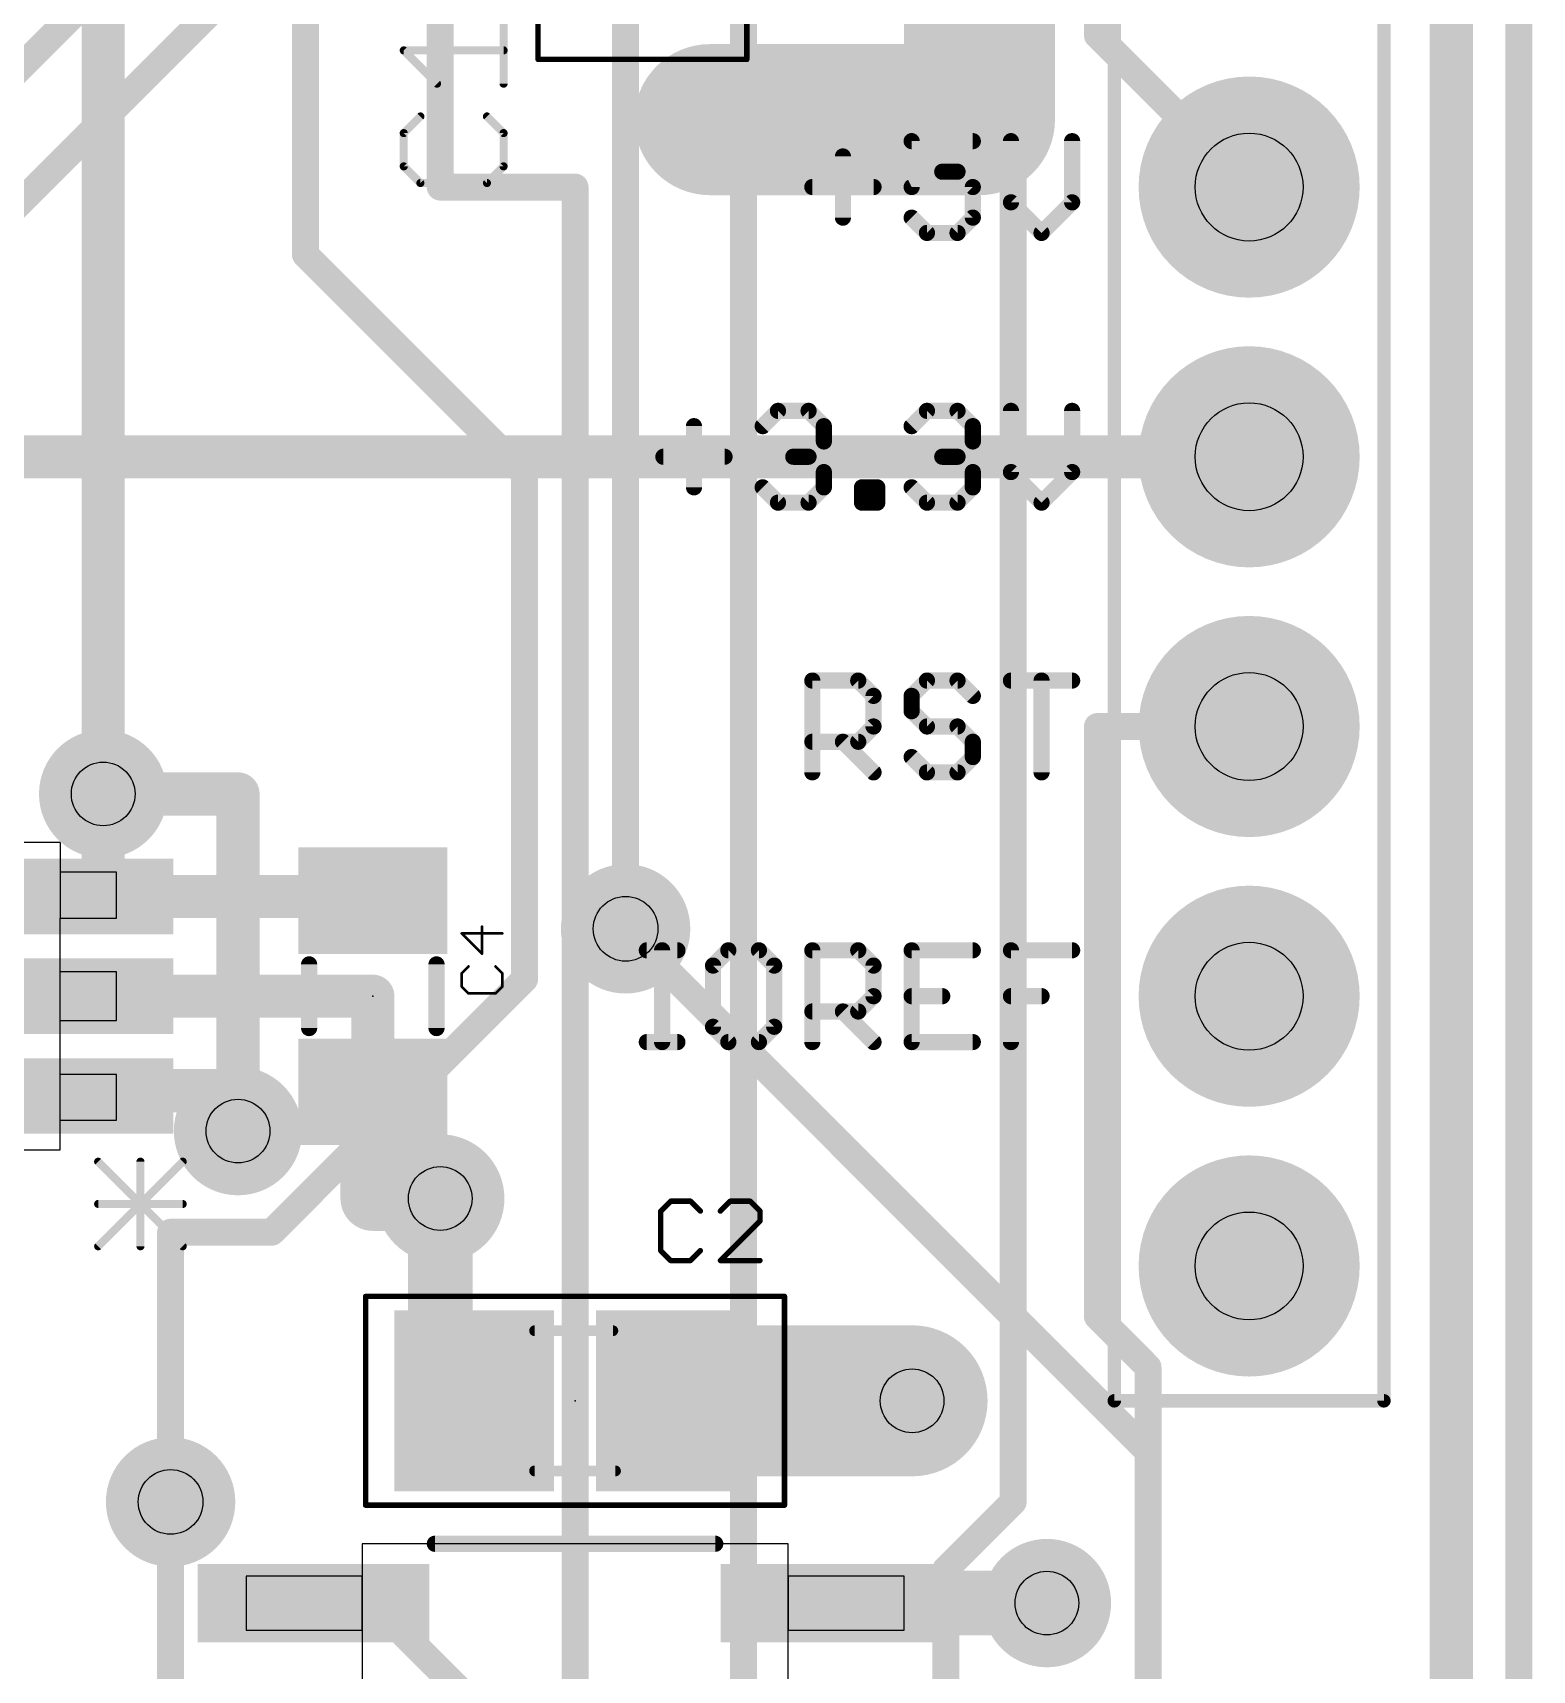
# Model space of a CAD drawing. Extents: x 2.04 to 4.26, y 0.99 to 3.41.
# Drawn here: x 3.649 to 4.205, y 1.6 to 2.207 of the extents above; entities that cross this region are included whole.
import ezdxf

# ---------------------------------------------------------------- set-up
doc = ezdxf.new("R2010")
doc.units = 0
for name, color, linetype in [('1', 14, 'CONTINUOUS'), ('15', 14, 'CONTINUOUS'), ('16', 174, 'CONTINUOUS'), ('17', 94, 'CONTINUOUS'), ('18', 94, 'CONTINUOUS'), ('2', 174, 'CONTINUOUS'), ('20', 178, 'CONTINUOUS'), ('21', 251, 'CONTINUOUS'), ('23', 178, 'CONTINUOUS'), ('25', 251, 'CONTINUOUS'), ('29', 251, 'CONTINUOUS'), ('30', 251, 'CONTINUOUS'), ('39', 14, 'CONTINUOUS'), ('44', 251, 'CONTINUOUS'), ('51', 251, 'CONTINUOUS')]:
    doc.layers.add(name, color=color, linetype=linetype)

# ---------------------------------------------------------------- blocks, each defined once
blk = doc.blocks.new('RECT')
blk.add_solid([(-0.5, -0.5), (0.5, -0.5), (-0.5, 0.5), (0.5, 0.5)])
blk = doc.blocks.new('ROUNDP')
at = {"const_width": 0.5}
blk.add_lwpolyline([(0, -0.25, 1), (0, 0.25, 1), (0, -0.25)], format="xyb", dxfattribs=at)
blk = doc.blocks.new('ROUNDV')
at = {"const_width": 0.5}
blk.add_lwpolyline([(0, -0.25, 1), (0, 0.25, 1), (0, -0.25)], format="xyb", dxfattribs=at)

msp = doc.modelspace()

# ---------------------------------------------------------------- linework, layer by layer
at = {"layer": '1'}
for points, const_width in [([(3.73125, 2.28125), (3.5375, 2.0875)], 0.01), ([(3.75, 2.25), (3.5875, 2.0875)], 0.01), ([(4.04375, 2.20625), (4.04375, 2.2375)], 0.01), ([(4.1, 2.15), (4.04375, 2.20625)], 0.01), ([(4.1, 2.05), (3.45, 2.05)], 0.016), ([(3.675, 1.9), (3.675, 1.925)], 0.016), ([(3.675, 1.89375), (3.675, 1.9)], 0.01), ([(3.673, 1.887), (3.775, 1.887)], 0.016), ([(3.675, 1.89375), (3.673, 1.887)], 0.01), ([(3.775, 1.887), (3.775, 1.885433)], 0.016), ([(3.86875, 1.875), (4.0625, 1.68125)], 0.01), ([(3.775, 1.85), (3.673, 1.85)], 0.016), ([(3.775, 1.814567), (3.775, 1.85)], 0.016), ([(3.675, 1.815), (3.725, 1.815)], 0.016), ([(3.725, 1.815), (3.725, 1.8)], 0.016), ([(3.775, 1.814567), (3.775, 1.775)], 0.024), ([(3.675, 1.8125), (3.673, 1.813)], 0.01), ([(3.675, 1.8125), (3.675, 1.815)], 0.01), ([(3.775, 1.775), (3.8, 1.775)], 0.024), ([(3.8, 1.775), (3.8, 1.7)], 0.024), ([(3.9, 1.7), (3.975, 1.7)], 0.056), ([(3.812598, 1.7), (3.8, 1.7)], 0.024), ([(3.887402, 1.7), (3.9, 1.7)], 0.01), ([(4.0625, 1.68125), (4.0625, 1.5125)], 0.01), ([(3.7, 1.6625), (3.7, 1.575)], 0.01), ([(3.947, 1.625), (4.025, 1.625)], 0.024), ([(3.753, 1.625), (3.775, 1.625)], 0.01), ([(3.775, 1.625), (3.8625, 1.5375)], 0.01)]:
    msp.add_lwpolyline(points, dxfattribs=dict(at, const_width=const_width))
for points, const_width in [([(4.045518, 2.208018, 1), (4.041982, 2.204482)], 0.005), ([(4.04125, 2.20625, 1), (4.04625, 2.20625)], 0.005), ([(4.098232, 2.148232, 1), (4.101768, 2.151768)], 0.005), ([(4.1, 2.046, 1), (4.1, 2.054)], 0.008), ([(3.679, 1.925, 1), (3.671, 1.925)], 0.008), ([(3.671, 1.9, 1), (3.679, 1.9)], 0.008), ([(3.6775, 1.9, 1), (3.6725, 1.9)], 0.005), ([(3.673, 1.891, 1), (3.673, 1.883)], 0.008), ([(3.6725, 1.89375, 1), (3.6775, 1.89375)], 0.005), ([(3.677397, 1.89304, 1), (3.672603, 1.89446)], 0.005), ([(3.779, 1.887, 1), (3.771, 1.887)], 0.008), ([(3.775, 1.883, 1), (3.775, 1.891)], 0.008), ([(3.670603, 1.88771, 1), (3.675397, 1.88629)], 0.005), ([(3.771, 1.885433, 1), (3.779, 1.885433)], 0.008), ([(3.870518, 1.876768, 1), (3.866982, 1.873232)], 0.005), ([(3.673, 1.854, 1), (3.673, 1.846)], 0.008), ([(3.779, 1.85, 1), (3.771, 1.85)], 0.008), ([(3.775, 1.846, 1), (3.775, 1.854)], 0.008), ([(3.675, 1.819, 1), (3.675, 1.811)], 0.008), ([(3.729, 1.815, 1), (3.721, 1.815)], 0.008), ([(3.725, 1.811, 1), (3.725, 1.819)], 0.008), ([(3.781, 1.814567, 1), (3.769, 1.814567)], 0.012), ([(3.673606, 1.815425, 1), (3.672394, 1.810575)], 0.005), ([(3.6775, 1.815, 1), (3.6725, 1.815)], 0.005), ([(3.674394, 1.810075, 1), (3.675606, 1.814925)], 0.005), ([(3.771, 1.814567, 1), (3.779, 1.814567)], 0.008), ([(3.6725, 1.8125, 1), (3.6775, 1.8125)], 0.005), ([(3.721, 1.8, 1), (3.729, 1.8)], 0.008), ([(3.775, 1.781, 1), (3.775, 1.769)], 0.012), ([(3.806, 1.775, 1), (3.794, 1.775)], 0.012), ([(3.8, 1.769, 1), (3.8, 1.781)], 0.012), ([(3.769, 1.775, 1), (3.781, 1.775)], 0.012), ([(3.9, 1.714, 1), (3.9, 1.686)], 0.028), ([(3.975, 1.686, 1), (3.975, 1.714)], 0.028), ([(3.8, 1.706, 1), (3.8, 1.694)], 0.012), ([(3.794, 1.7, 1), (3.806, 1.7)], 0.012), ([(3.812598, 1.694, 1), (3.812598, 1.706)], 0.012), ([(3.887402, 1.7025, 1), (3.887402, 1.6975)], 0.005), ([(3.9, 1.6975, 1), (3.9, 1.7025)], 0.005), ([(4.065, 1.68125, 1), (4.06, 1.68125)], 0.005), ([(4.060732, 1.679482, 1), (4.064268, 1.683018)], 0.005), ([(3.7025, 1.6625, 1), (3.6975, 1.6625)], 0.005), ([(3.947, 1.631, 1), (3.947, 1.619)], 0.012), ([(4.025, 1.619, 1), (4.025, 1.631)], 0.012), ([(3.753, 1.6275, 1), (3.753, 1.6225)], 0.005), ([(3.776768, 1.626768, 1), (3.773232, 1.623232)], 0.005), ([(3.775, 1.6225, 1), (3.775, 1.6275)], 0.005)]:
    msp.add_lwpolyline(points, format="xyb", dxfattribs=dict(at, const_width=const_width))
at = {"layer": '15'}
for points, const_width in [([(4, 2.175), (4, 2.675)], 0.056), ([(3.8, 2.15), (3.8, 2.3)], 0.01), ([(4.175, 2.3), (4.175, 1.325)], 0.01), ([(3.675, 2.225), (3.675, 1.925)], 0.016), ([(3.9, 2.175), (4, 2.175)], 0.056), ([(3.85, 2.15), (3.8, 2.15)], 0.01), ([(3.85, 1.35), (3.85, 2.15)], 0.01), ([(3.675, 1.925), (3.725, 1.925)], 0.016), ([(3.725, 1.925), (3.725, 1.8)], 0.016)]:
    msp.add_lwpolyline(points, dxfattribs=dict(at, const_width=const_width))
for points, const_width in [([(3.9, 2.189, 1), (3.9, 2.161)], 0.028), ([(4, 2.161, 1), (4, 2.189)], 0.028), ([(3.986, 2.175, 1), (4.014, 2.175)], 0.028), ([(3.8, 2.1525, 1), (3.8, 2.1475)], 0.005), ([(3.7975, 2.15, 1), (3.8025, 2.15)], 0.005), ([(3.8525, 2.15, 1), (3.8475, 2.15)], 0.005), ([(3.85, 2.1475, 1), (3.85, 2.1525)], 0.005), ([(3.675, 1.929, 1), (3.675, 1.921)], 0.008), ([(3.729, 1.925, 1), (3.721, 1.925)], 0.008), ([(3.725, 1.921, 1), (3.725, 1.929)], 0.008), ([(3.671, 1.925, 1), (3.679, 1.925)], 0.008), ([(3.721, 1.8, 1), (3.729, 1.8)], 0.008)]:
    msp.add_lwpolyline(points, format="xyb", dxfattribs=dict(at, const_width=const_width))
at = {"layer": '16', "const_width": 0.01}
for points in [[(3.86875, 2.54375), (3.86875, 1.875)], [(3.9125, 2.53125), (3.9125, 1.58125)], [(3.75, 2.125), (3.75, 2.49375)], [(4.0125, 1.6625), (4.0125, 2.34375)], [(3.83125, 2.04375), (3.75, 2.125)], [(3.83125, 1.85625), (3.83125, 2.04375)], [(4.04375, 1.95), (4.04375, 1.73125)], [(4.1, 1.95), (4.04375, 1.95)], [(3.83125, 1.85625), (3.7375, 1.7625)], [(3.7, 1.7625), (3.7, 1.6625)], [(3.7375, 1.7625), (3.7, 1.7625)], [(4.04375, 1.73125), (4.0625, 1.7125)], [(4.0625, 1.7125), (4.0625, 1.46875)], [(3.9875, 1.6375), (4.0125, 1.6625)], [(3.9875, 1.575), (3.9875, 1.6375)]]:
    msp.add_lwpolyline(points, dxfattribs=at)
at = {"layer": '16', "const_width": 0.005}
for points in [[(3.751768, 2.126768, 1), (3.748232, 2.123232)], [(3.7475, 2.125, 1), (3.7525, 2.125)], [(3.83375, 2.04375, 1), (3.82875, 2.04375)], [(3.829482, 2.041982, 1), (3.833018, 2.045518)], [(4.04625, 1.95, 1), (4.04125, 1.95)], [(4.04375, 1.9525, 1), (4.04375, 1.9475)], [(4.1, 1.9475, 1), (4.1, 1.9525)], [(3.86625, 1.875, 1), (3.87125, 1.875)], [(3.82875, 1.85625, 1), (3.83375, 1.85625)], [(3.833018, 1.854482, 1), (3.829482, 1.858018)], [(3.7025, 1.7625, 1), (3.6975, 1.7625)], [(3.7, 1.765, 1), (3.7, 1.76)], [(3.735732, 1.764268, 1), (3.739268, 1.760732)], [(3.7375, 1.76, 1), (3.7375, 1.765)], [(4.045518, 1.733018, 1), (4.041982, 1.729482)], [(4.04125, 1.73125, 1), (4.04625, 1.73125)], [(4.065, 1.7125, 1), (4.06, 1.7125)], [(4.060732, 1.710732, 1), (4.064268, 1.714268)], [(3.6975, 1.6625, 1), (3.7025, 1.6625)], [(4.01, 1.6625, 1), (4.015, 1.6625)], [(4.014268, 1.660732, 1), (4.010732, 1.664268)], [(3.99, 1.6375, 1), (3.985, 1.6375)], [(3.985732, 1.639268, 1), (3.989268, 1.635732)]]:
    msp.add_lwpolyline(points, format="xyb", dxfattribs=at)
at = {"layer": '2', "const_width": 0.016}
msp.add_lwpolyline([(4.175, 3.2), (4.175, 1.125)], dxfattribs=at)
at = {"layer": '20', "const_width": 0.005}
msp.add_lwpolyline([(4.2, 3.25), (4.2, 1.1)], dxfattribs=at)
at = {"layer": '21'}
for points, const_width in [([(3.997523, 2.167029), (3.974837, 2.167029)], 0.006), ([(3.974837, 2.167029), (3.974837, 2.150015)], 0.006), ([(4.011669, 2.167029), (4.011669, 2.144343)], 0.006), ([(4.034355, 2.144343), (4.034355, 2.167029)], 0.006), ([(3.949349, 2.161358), (3.949349, 2.138672)], 0.006), ([(3.974837, 2.150015), (3.98618, 2.155686)], 0.006), ([(3.98618, 2.155686), (3.991852, 2.155686)], 0.006), ([(3.991852, 2.155686), (3.997523, 2.150015)], 0.006), ([(3.938006, 2.150015), (3.960692, 2.150015)], 0.006), ([(3.997523, 2.150015), (3.997523, 2.138672)], 0.006), ([(4.011669, 2.144343), (4.023012, 2.133)], 0.006), ([(4.023012, 2.133), (4.034355, 2.144343)], 0.006), ([(3.980509, 2.133), (3.974837, 2.138672)], 0.006), ([(3.997523, 2.138672), (3.991852, 2.133)], 0.006), ([(3.991852, 2.133), (3.980509, 2.133)], 0.006), ([(3.894101, 2.061358), (3.894101, 2.038672)], 0.006), ([(3.91959, 2.061358), (3.925261, 2.067029)], 0.006), ([(3.925261, 2.067029), (3.936604, 2.067029)], 0.006), ([(3.936604, 2.067029), (3.942276, 2.061358)], 0.006), ([(3.942276, 2.061358), (3.942276, 2.055686)], 0.006), ([(3.974837, 2.061358), (3.980508, 2.067029)], 0.006), ([(3.980508, 2.067029), (3.991852, 2.067029)], 0.006), ([(3.991852, 2.067029), (3.997523, 2.061358)], 0.006), ([(3.997523, 2.061358), (3.997523, 2.055686)], 0.006), ([(4.011668, 2.067029), (4.011668, 2.044343)], 0.006), ([(4.034354, 2.044343), (4.034354, 2.067029)], 0.006), ([(3.942276, 2.055686), (3.936604, 2.050015)], 0.006), ([(3.997523, 2.055686), (3.991852, 2.050015)], 0.006), ([(3.882758, 2.050015), (3.905444, 2.050015)], 0.006), ([(3.936604, 2.050015), (3.930933, 2.050015)], 0.006), ([(3.936604, 2.050015), (3.942276, 2.044343)], 0.006), ([(3.991852, 2.050015), (3.98618, 2.050015)], 0.006), ([(3.991852, 2.050015), (3.997523, 2.044343)], 0.006), ([(3.942276, 2.044343), (3.942276, 2.038672)], 0.006), ([(3.997523, 2.044343), (3.997523, 2.038672)], 0.006), ([(4.011668, 2.044343), (4.023011, 2.033)], 0.006), ([(4.023011, 2.033), (4.034354, 2.044343)], 0.006), ([(3.925261, 2.033), (3.91959, 2.038672)], 0.006), ([(3.942276, 2.038672), (3.936604, 2.033)], 0.006), ([(3.956421, 2.033), (3.956421, 2.038672)], 0.006), ([(3.956421, 2.038672), (3.962093, 2.038672)], 0.006), ([(3.962093, 2.038672), (3.962093, 2.033)], 0.006), ([(3.980508, 2.033), (3.974837, 2.038672)], 0.006), ([(3.997523, 2.038672), (3.991852, 2.033)], 0.006), ([(3.936604, 2.033), (3.925261, 2.033)], 0.006), ([(3.962093, 2.033), (3.956421, 2.033)], 0.006), ([(3.991852, 2.033), (3.980508, 2.033)], 0.006), ([(3.938006, 1.933), (3.938006, 1.967029)], 0.006), ([(3.938006, 1.967029), (3.95502, 1.967029)], 0.006), ([(3.95502, 1.967029), (3.960692, 1.961358)], 0.006), ([(3.980509, 1.967029), (3.974837, 1.961358)], 0.006), ([(3.991852, 1.967029), (3.980509, 1.967029)], 0.006), ([(3.997523, 1.961358), (3.991852, 1.967029)], 0.006), ([(4.011669, 1.967029), (4.034355, 1.967029)], 0.006), ([(4.023012, 1.933), (4.023012, 1.967029)], 0.006), ([(3.960692, 1.961358), (3.960692, 1.950015)], 0.006), ([(3.974837, 1.961358), (3.974837, 1.955686)], 0.006), ([(3.974837, 1.955686), (3.980509, 1.950015)], 0.006), ([(3.960692, 1.950015), (3.95502, 1.944343)], 0.006), ([(3.980509, 1.950015), (3.991852, 1.950015)], 0.006), ([(3.991852, 1.950015), (3.997523, 1.944343)], 0.006), ([(3.95502, 1.944343), (3.938006, 1.944343)], 0.006), ([(3.949349, 1.944343), (3.960692, 1.933)], 0.006), ([(3.997523, 1.944343), (3.997523, 1.938672)], 0.006), ([(3.980509, 1.933), (3.974837, 1.938672)], 0.006), ([(3.997523, 1.938672), (3.991852, 1.933)], 0.006), ([(3.991852, 1.933), (3.980509, 1.933)], 0.006), ([(3.87662, 1.867029), (3.887963, 1.867029)], 0.006), ([(3.882291, 1.833), (3.882291, 1.867029)], 0.006), ([(3.906846, 1.867029), (3.901174, 1.861358)], 0.006), ([(3.918189, 1.867029), (3.906846, 1.867029)], 0.006), ([(3.92386, 1.861358), (3.918189, 1.867029)], 0.006), ([(3.938006, 1.833), (3.938006, 1.867029)], 0.006), ([(3.938006, 1.867029), (3.95502, 1.867029)], 0.006), ([(3.95502, 1.867029), (3.960692, 1.861358)], 0.006), ([(3.997523, 1.867029), (3.974837, 1.867029)], 0.006), ([(3.974837, 1.867029), (3.974837, 1.833)], 0.006), ([(4.011668, 1.833), (4.011668, 1.867029)], 0.006), ([(4.011668, 1.867029), (4.034354, 1.867029)], 0.006), ([(3.751378, 1.861811), (3.751378, 1.838189)], 0.006), ([(3.798622, 1.861811), (3.798622, 1.838189)], 0.006), ([(3.901174, 1.861358), (3.901174, 1.838672)], 0.006), ([(3.92386, 1.838672), (3.92386, 1.861358)], 0.006), ([(3.960692, 1.861358), (3.960692, 1.850015)], 0.006), ([(3.960692, 1.850015), (3.95502, 1.844343)], 0.006), ([(3.974837, 1.850015), (3.98618, 1.850015)], 0.006), ([(4.011668, 1.850015), (4.023011, 1.850015)], 0.006), ([(3.95502, 1.844343), (3.938006, 1.844343)], 0.006), ([(3.949349, 1.844343), (3.960692, 1.833)], 0.006), ([(3.901174, 1.838672), (3.906846, 1.833)], 0.006), ([(3.918189, 1.833), (3.92386, 1.838672)], 0.006), ([(3.87662, 1.833), (3.887963, 1.833)], 0.006), ([(3.906846, 1.833), (3.918189, 1.833)], 0.006), ([(3.974837, 1.833), (3.997523, 1.833)], 0.006), ([(3.7045, 1.7573), (3.67314, 1.78866)], 0.003), ([(3.7045, 1.78866), (3.67314, 1.7573)], 0.003), ([(3.68882, 1.78866), (3.68882, 1.7573)], 0.003), ([(3.7045, 1.77298), (3.67314, 1.77298)], 0.003), ([(3.902, 1.647), (3.798, 1.647)], 0.006)]:
    msp.add_lwpolyline(points, dxfattribs=dict(at, const_width=const_width))
for points, const_width in [([(3.974837, 2.168529, 1), (3.974837, 2.165529)], 0.003), ([(3.976337, 2.167029, 1), (3.973337, 2.167029)], 0.003), ([(3.997523, 2.165529, 1), (3.997523, 2.168529)], 0.003), ([(4.013169, 2.167029, 1), (4.010169, 2.167029)], 0.003), ([(4.035855, 2.167029, 1), (4.032855, 2.167029)], 0.003), ([(3.950849, 2.161358, 1), (3.947849, 2.161358)], 0.003), ([(3.98618, 2.157186, 1), (3.98618, 2.154186)], 0.003), ([(3.986851, 2.154344, 1), (3.985509, 2.157028)], 0.003), ([(3.992912, 2.156747, 1), (3.990791, 2.154625)], 0.003), ([(3.991852, 2.154186, 1), (3.991852, 2.157186)], 0.003), ([(3.938006, 2.151515, 1), (3.938006, 2.148515)], 0.003), ([(3.960692, 2.148515, 1), (3.960692, 2.151515)], 0.003), ([(3.974166, 2.151356, 1), (3.975508, 2.148673)], 0.003), ([(3.973337, 2.150015, 1), (3.976337, 2.150015)], 0.003), ([(3.999023, 2.150015, 1), (3.996023, 2.150015)], 0.003), ([(3.996462, 2.148954, 1), (3.998584, 2.151075)], 0.003), ([(4.012729, 2.145404, 1), (4.010608, 2.143282)], 0.003), ([(4.010169, 2.144343, 1), (4.013169, 2.144343)], 0.003), ([(4.032855, 2.144343, 1), (4.035855, 2.144343)], 0.003), ([(4.035415, 2.143282, 1), (4.033294, 2.145404)], 0.003), ([(3.947849, 2.138672, 1), (3.950849, 2.138672)], 0.003), ([(3.975898, 2.139732, 1), (3.973776, 2.137611)], 0.003), ([(3.996023, 2.138672, 1), (3.999023, 2.138672)], 0.003), ([(3.998584, 2.137611, 1), (3.996462, 2.139732)], 0.003), ([(3.980509, 2.1345, 1), (3.980509, 2.1315)], 0.003), ([(3.979448, 2.131939, 1), (3.981569, 2.134061)], 0.003), ([(3.990791, 2.134061, 1), (3.992912, 2.131939)], 0.003), ([(3.991852, 2.1315, 1), (3.991852, 2.1345)], 0.003), ([(4.021951, 2.134061, 1), (4.024072, 2.131939)], 0.003), ([(4.021951, 2.131939, 1), (4.024072, 2.134061)], 0.003), ([(3.895601, 2.061358, 1), (3.892601, 2.061358)], 0.003), ([(3.925261, 2.068529, 1), (3.925261, 2.065529)], 0.003), ([(3.926322, 2.065968, 1), (3.924201, 2.06809)], 0.003), ([(3.937665, 2.06809, 1), (3.935544, 2.065968)], 0.003), ([(3.936604, 2.065529, 1), (3.936604, 2.068529)], 0.003), ([(3.943776, 2.061358, 1), (3.940776, 2.061358)], 0.003), ([(3.980508, 2.068529, 1), (3.980508, 2.065529)], 0.003), ([(3.981569, 2.065968, 1), (3.979448, 2.06809)], 0.003), ([(3.992912, 2.06809, 1), (3.990791, 2.065968)], 0.003), ([(3.991852, 2.065529, 1), (3.991852, 2.068529)], 0.003), ([(3.999023, 2.061358, 1), (3.996023, 2.061358)], 0.003), ([(4.013168, 2.067029, 1), (4.010168, 2.067029)], 0.003), ([(4.035854, 2.067029, 1), (4.032854, 2.067029)], 0.003), ([(3.918529, 2.062418, 1), (3.92065, 2.060297)], 0.003), ([(3.941215, 2.060297, 1), (3.943336, 2.062418)], 0.003), ([(3.943336, 2.054625, 1), (3.941215, 2.056747)], 0.003), ([(3.973776, 2.062418, 1), (3.975898, 2.060297)], 0.003), ([(3.996462, 2.060297, 1), (3.998584, 2.062418)], 0.003), ([(3.998584, 2.054625, 1), (3.996462, 2.056747)], 0.003), ([(3.882758, 2.051515, 1), (3.882758, 2.048515)], 0.003), ([(3.905444, 2.048515, 1), (3.905444, 2.051515)], 0.003), ([(3.930933, 2.051515, 1), (3.930933, 2.048515)], 0.003), ([(3.937665, 2.051075, 1), (3.935544, 2.048954)], 0.003), ([(3.935544, 2.051075, 1), (3.937665, 2.048954)], 0.003), ([(3.936604, 2.048515, 1), (3.936604, 2.051515)], 0.003), ([(3.940776, 2.055686, 1), (3.943776, 2.055686)], 0.003), ([(3.98618, 2.051515, 1), (3.98618, 2.048515)], 0.003), ([(3.992912, 2.051075, 1), (3.990791, 2.048954)], 0.003), ([(3.990791, 2.051075, 1), (3.992912, 2.048954)], 0.003), ([(3.991852, 2.048515, 1), (3.991852, 2.051515)], 0.003), ([(3.996023, 2.055686, 1), (3.999023, 2.055686)], 0.003), ([(3.943776, 2.044343, 1), (3.940776, 2.044343)], 0.003), ([(3.941215, 2.043282, 1), (3.943336, 2.045404)], 0.003), ([(3.999023, 2.044343, 1), (3.996023, 2.044343)], 0.003), ([(3.996462, 2.043282, 1), (3.998584, 2.045404)], 0.003), ([(4.012729, 2.045404, 1), (4.010608, 2.043282)], 0.003), ([(4.035415, 2.043282, 1), (4.033294, 2.045404)], 0.003), ([(3.892601, 2.038672, 1), (3.895601, 2.038672)], 0.003), ([(3.92065, 2.039732, 1), (3.918529, 2.037611)], 0.003), ([(3.940776, 2.038672, 1), (3.943776, 2.038672)], 0.003), ([(3.943336, 2.037611, 1), (3.941215, 2.039732)], 0.003), ([(3.957921, 2.038672, 1), (3.954921, 2.038672)], 0.003), ([(3.956421, 2.040172, 1), (3.956421, 2.037172)], 0.003), ([(3.963593, 2.038672, 1), (3.960593, 2.038672)], 0.003), ([(3.962093, 2.037172, 1), (3.962093, 2.040172)], 0.003), ([(3.975898, 2.039732, 1), (3.973776, 2.037611)], 0.003), ([(3.996023, 2.038672, 1), (3.999023, 2.038672)], 0.003), ([(3.998584, 2.037611, 1), (3.996462, 2.039732)], 0.003), ([(4.010168, 2.044343, 1), (4.013168, 2.044343)], 0.003), ([(4.032854, 2.044343, 1), (4.035854, 2.044343)], 0.003), ([(3.925261, 2.0345, 1), (3.925261, 2.0315)], 0.003), ([(3.924201, 2.031939, 1), (3.926322, 2.034061)], 0.003), ([(3.935544, 2.034061, 1), (3.937665, 2.031939)], 0.003), ([(3.936604, 2.0315, 1), (3.936604, 2.0345)], 0.003), ([(3.956421, 2.0345, 1), (3.956421, 2.0315)], 0.003), ([(3.954921, 2.033, 1), (3.957921, 2.033)], 0.003), ([(3.960593, 2.033, 1), (3.963593, 2.033)], 0.003), ([(3.962093, 2.0315, 1), (3.962093, 2.0345)], 0.003), ([(3.980508, 2.0345, 1), (3.980508, 2.0315)], 0.003), ([(3.979448, 2.031939, 1), (3.981569, 2.034061)], 0.003), ([(3.990791, 2.034061, 1), (3.992912, 2.031939)], 0.003), ([(3.991852, 2.0315, 1), (3.991852, 2.0345)], 0.003), ([(4.021951, 2.034061, 1), (4.024072, 2.031939)], 0.003), ([(4.021951, 2.031939, 1), (4.024072, 2.034061)], 0.003), ([(3.939506, 1.967029, 1), (3.936506, 1.967029)], 0.003), ([(3.938006, 1.968529, 1), (3.938006, 1.965529)], 0.003), ([(3.956081, 1.96809, 1), (3.95396, 1.965968)], 0.003), ([(3.95502, 1.965529, 1), (3.95502, 1.968529)], 0.003), ([(3.980509, 1.968529, 1), (3.980509, 1.965529)], 0.003), ([(3.981569, 1.965968, 1), (3.979448, 1.96809)], 0.003), ([(3.992912, 1.96809, 1), (3.990791, 1.965968)], 0.003), ([(3.991852, 1.965529, 1), (3.991852, 1.968529)], 0.003), ([(4.011669, 1.968529, 1), (4.011669, 1.965529)], 0.003), ([(4.024512, 1.967029, 1), (4.021512, 1.967029)], 0.003), ([(4.034355, 1.965529, 1), (4.034355, 1.968529)], 0.003), ([(3.962192, 1.961358, 1), (3.959192, 1.961358)], 0.003), ([(3.959631, 1.960297, 1), (3.961752, 1.962418)], 0.003), ([(3.976337, 1.961358, 1), (3.973337, 1.961358)], 0.003), ([(3.973776, 1.962418, 1), (3.975898, 1.960297)], 0.003), ([(3.996462, 1.960297, 1), (3.998584, 1.962418)], 0.003), ([(3.975898, 1.956747, 1), (3.973776, 1.954625)], 0.003), ([(3.973337, 1.955686, 1), (3.976337, 1.955686)], 0.003), ([(3.959192, 1.950015, 1), (3.962192, 1.950015)], 0.003), ([(3.961752, 1.948954, 1), (3.959631, 1.951075)], 0.003), ([(3.980509, 1.951515, 1), (3.980509, 1.948515)], 0.003), ([(3.979448, 1.948954, 1), (3.981569, 1.951075)], 0.003), ([(3.992912, 1.951075, 1), (3.990791, 1.948954)], 0.003), ([(3.991852, 1.948515, 1), (3.991852, 1.951515)], 0.003), ([(3.938006, 1.945843, 1), (3.938006, 1.942843)], 0.003), ([(3.950409, 1.945404, 1), (3.948288, 1.943282)], 0.003), ([(3.95396, 1.945404, 1), (3.956081, 1.943282)], 0.003), ([(3.95502, 1.942843, 1), (3.95502, 1.945843)], 0.003), ([(3.999023, 1.944343, 1), (3.996023, 1.944343)], 0.003), ([(3.996462, 1.943282, 1), (3.998584, 1.945404)], 0.003), ([(3.975898, 1.939732, 1), (3.973776, 1.937611)], 0.003), ([(3.996023, 1.938672, 1), (3.999023, 1.938672)], 0.003), ([(3.998584, 1.937611, 1), (3.996462, 1.939732)], 0.003), ([(3.936506, 1.933, 1), (3.939506, 1.933)], 0.003), ([(3.959631, 1.931939, 1), (3.961752, 1.934061)], 0.003), ([(3.980509, 1.9345, 1), (3.980509, 1.9315)], 0.003), ([(3.979448, 1.931939, 1), (3.981569, 1.934061)], 0.003), ([(3.990791, 1.934061, 1), (3.992912, 1.931939)], 0.003), ([(3.991852, 1.9315, 1), (3.991852, 1.9345)], 0.003), ([(4.021512, 1.933, 1), (4.024512, 1.933)], 0.003), ([(3.87662, 1.868529, 1), (3.87662, 1.865529)], 0.003), ([(3.883791, 1.867029, 1), (3.880791, 1.867029)], 0.003), ([(3.887963, 1.865529, 1), (3.887963, 1.868529)], 0.003), ([(3.906846, 1.868529, 1), (3.906846, 1.865529)], 0.003), ([(3.907906, 1.865968, 1), (3.905785, 1.86809)], 0.003), ([(3.919249, 1.86809, 1), (3.917128, 1.865968)], 0.003), ([(3.918189, 1.865529, 1), (3.918189, 1.868529)], 0.003), ([(3.939506, 1.867029, 1), (3.936506, 1.867029)], 0.003), ([(3.938006, 1.868529, 1), (3.938006, 1.865529)], 0.003), ([(3.956081, 1.86809, 1), (3.953959, 1.865968)], 0.003), ([(3.95502, 1.865529, 1), (3.95502, 1.868529)], 0.003), ([(3.974837, 1.868529, 1), (3.974837, 1.865529)], 0.003), ([(3.976337, 1.867029, 1), (3.973337, 1.867029)], 0.003), ([(3.997523, 1.865529, 1), (3.997523, 1.868529)], 0.003), ([(4.013168, 1.867029, 1), (4.010168, 1.867029)], 0.003), ([(4.011668, 1.868529, 1), (4.011668, 1.865529)], 0.003), ([(4.034354, 1.865529, 1), (4.034354, 1.868529)], 0.003), ([(3.752878, 1.861811, 1), (3.749878, 1.861811)], 0.003), ([(3.800122, 1.861811, 1), (3.797122, 1.861811)], 0.003), ([(3.902674, 1.861358, 1), (3.899674, 1.861358)], 0.003), ([(3.900113, 1.862418, 1), (3.902235, 1.860297)], 0.003), ([(3.92536, 1.861358, 1), (3.92236, 1.861358)], 0.003), ([(3.922799, 1.860297, 1), (3.924921, 1.862418)], 0.003), ([(3.962192, 1.861358, 1), (3.959192, 1.861358)], 0.003), ([(3.959631, 1.860297, 1), (3.961752, 1.862418)], 0.003), ([(3.961752, 1.848954, 1), (3.959631, 1.851075)], 0.003), ([(3.974837, 1.851515, 1), (3.974837, 1.848515)], 0.003), ([(3.98618, 1.848515, 1), (3.98618, 1.851515)], 0.003), ([(4.011668, 1.851515, 1), (4.011668, 1.848515)], 0.003), ([(4.023011, 1.848515, 1), (4.023011, 1.851515)], 0.003), ([(3.938006, 1.845843, 1), (3.938006, 1.842843)], 0.003), ([(3.950409, 1.845404, 1), (3.948288, 1.843282)], 0.003), ([(3.953959, 1.845404, 1), (3.956081, 1.843282)], 0.003), ([(3.95502, 1.842843, 1), (3.95502, 1.845843)], 0.003), ([(3.959192, 1.850015, 1), (3.962192, 1.850015)], 0.003), ([(3.749878, 1.838189, 1), (3.752878, 1.838189)], 0.003), ([(3.797122, 1.838189, 1), (3.800122, 1.838189)], 0.003), ([(3.902235, 1.839732, 1), (3.900113, 1.837611)], 0.003), ([(3.899674, 1.838672, 1), (3.902674, 1.838672)], 0.003), ([(3.92236, 1.838672, 1), (3.92536, 1.838672)], 0.003), ([(3.924921, 1.837611, 1), (3.922799, 1.839732)], 0.003), ([(3.87662, 1.8345, 1), (3.87662, 1.8315)], 0.003), ([(3.880791, 1.833, 1), (3.883791, 1.833)], 0.003), ([(3.887963, 1.8315, 1), (3.887963, 1.8345)], 0.003), ([(3.906846, 1.8345, 1), (3.906846, 1.8315)], 0.003), ([(3.905785, 1.831939, 1), (3.907906, 1.834061)], 0.003), ([(3.917128, 1.834061, 1), (3.919249, 1.831939)], 0.003), ([(3.918189, 1.8315, 1), (3.918189, 1.8345)], 0.003), ([(3.936506, 1.833, 1), (3.939506, 1.833)], 0.003), ([(3.959631, 1.831939, 1), (3.961752, 1.834061)], 0.003), ([(3.974837, 1.8345, 1), (3.974837, 1.8315)], 0.003), ([(3.973337, 1.833, 1), (3.976337, 1.833)], 0.003), ([(3.997523, 1.8315, 1), (3.997523, 1.8345)], 0.003), ([(4.010168, 1.833, 1), (4.013168, 1.833)], 0.003), ([(3.67367, 1.78919, 1), (3.67261, 1.78813)], 0.0015), ([(3.68957, 1.78866, 1), (3.68807, 1.78866)], 0.0015), ([(3.70503, 1.78813, 1), (3.70397, 1.78919)], 0.0015), ([(3.67314, 1.77373, 1), (3.67314, 1.77223)], 0.0015), ([(3.7045, 1.77223, 1), (3.7045, 1.77373)], 0.0015), ([(3.67261, 1.75783, 1), (3.67367, 1.75677)], 0.0015), ([(3.68807, 1.7573, 1), (3.68957, 1.7573)], 0.0015), ([(3.70397, 1.75677, 1), (3.70503, 1.75783)], 0.0015), ([(3.798, 1.6485, 1), (3.798, 1.6455)], 0.003), ([(3.902, 1.6455, 1), (3.902, 1.6485)], 0.003)]:
    msp.add_lwpolyline(points, format="xyb", dxfattribs=dict(at, const_width=const_width))
at = {"layer": '23'}
for p in [(3.775, 1.85), (3.85, 1.7)]:
    msp.add_point(p, dxfattribs=at)
at = {"layer": '25'}
for points, const_width in [([(3.8235, 2.188331), (3.8235, 2.213019)], 0.003), ([(3.798812, 2.188331), (3.786468, 2.200675)], 0.003), ([(3.786468, 2.200675), (3.8235, 2.200675)], 0.003), ([(3.79264, 2.176188), (3.786468, 2.170016)], 0.003), ([(3.8235, 2.170016), (3.817328, 2.176188)], 0.003), ([(3.786468, 2.170016), (3.786468, 2.157672)], 0.003), ([(3.8235, 2.157672), (3.8235, 2.170016)], 0.003), ([(3.786468, 2.157672), (3.79264, 2.1515)], 0.003), ([(3.817328, 2.1515), (3.8235, 2.157672)], 0.003), ([(3.79264, 2.1515), (3.817328, 2.1515)], 0.003), ([(3.815494, 1.865767), (3.815494, 1.875776)], 0.001), ([(3.823, 1.873274), (3.807987, 1.873274)], 0.001), ([(3.807987, 1.873274), (3.815494, 1.865767)], 0.001), ([(3.810489, 1.861043), (3.807987, 1.858541)], 0.001), ([(3.807987, 1.858541), (3.807987, 1.853537)], 0.001), ([(3.823, 1.858541), (3.820498, 1.861043)], 0.001), ([(3.823, 1.853537), (3.823, 1.858541)], 0.001), ([(3.807987, 1.853537), (3.810489, 1.851035)], 0.001), ([(3.820498, 1.851035), (3.823, 1.853537)], 0.001), ([(3.810489, 1.851035), (3.820498, 1.851035)], 0.001), ([(3.885472, 1.774019), (3.881802, 1.770349)], 0.002), ([(3.892812, 1.774019), (3.885472, 1.774019)], 0.002), ([(3.896481, 1.770349), (3.892812, 1.774019)], 0.002), ([(3.907571, 1.774019), (3.903901, 1.770349)], 0.002), ([(3.91491, 1.774019), (3.907571, 1.774019)], 0.002), ([(3.91858, 1.770349), (3.91491, 1.774019)], 0.002), ([(3.881802, 1.770349), (3.881802, 1.75567)], 0.002), ([(3.903901, 1.752), (3.91858, 1.766679)], 0.002), ([(3.91858, 1.766679), (3.91858, 1.770349)], 0.002), ([(3.881802, 1.75567), (3.885472, 1.752)], 0.002), ([(3.892812, 1.752), (3.896481, 1.75567)], 0.002), ([(3.885472, 1.752), (3.892812, 1.752)], 0.002), ([(3.91858, 1.752), (3.903901, 1.752)], 0.002)]:
    msp.add_lwpolyline(points, dxfattribs=dict(at, const_width=const_width))
for points, const_width in [([(3.786999, 2.201206, 1), (3.785938, 2.200145)], 0.0015), ([(3.786468, 2.201425, 1), (3.786468, 2.199925)], 0.0015), ([(3.8235, 2.199925, 1), (3.8235, 2.201425)], 0.0015), ([(3.798282, 2.187801, 1), (3.799343, 2.188862)], 0.0015), ([(3.82275, 2.188331, 1), (3.82425, 2.188331)], 0.0015), ([(3.793171, 2.175657, 1), (3.79211, 2.176718)], 0.0015), ([(3.817858, 2.176718, 1), (3.816798, 2.175657)], 0.0015), ([(3.787218, 2.170016, 1), (3.785718, 2.170016)], 0.0015), ([(3.785938, 2.170546, 1), (3.786999, 2.169485)], 0.0015), ([(3.82425, 2.170016, 1), (3.82275, 2.170016)], 0.0015), ([(3.82297, 2.169485, 1), (3.82403, 2.170546)], 0.0015), ([(3.785718, 2.157672, 1), (3.787218, 2.157672)], 0.0015), ([(3.786999, 2.158202, 1), (3.785938, 2.157142)], 0.0015), ([(3.82275, 2.157672, 1), (3.82425, 2.157672)], 0.0015), ([(3.82403, 2.157142, 1), (3.82297, 2.158202)], 0.0015), ([(3.79264, 2.15225, 1), (3.79264, 2.15075)], 0.0015), ([(3.79211, 2.15097, 1), (3.793171, 2.15203)], 0.0015), ([(3.816798, 2.15203, 1), (3.817858, 2.15097)], 0.0015), ([(3.817328, 2.15075, 1), (3.817328, 2.15225)], 0.0015), ([(3.815744, 1.875776, 1), (3.815244, 1.875776)], 0.0005), ([(3.807987, 1.873524, 1), (3.807987, 1.873024)], 0.0005), ([(3.808164, 1.873451, 1), (3.80781, 1.873097)], 0.0005), ([(3.823, 1.873024, 1), (3.823, 1.873524)], 0.0005), ([(3.815244, 1.865767, 1), (3.815744, 1.865767)], 0.0005), ([(3.815317, 1.865591, 1), (3.81567, 1.865944)], 0.0005), ([(3.808237, 1.858541, 1), (3.807737, 1.858541)], 0.0005), ([(3.80781, 1.858718, 1), (3.808164, 1.858364)], 0.0005), ([(3.810666, 1.860867, 1), (3.810313, 1.86122)], 0.0005), ([(3.820675, 1.86122, 1), (3.820321, 1.860867)], 0.0005), ([(3.82325, 1.858541, 1), (3.82275, 1.858541)], 0.0005), ([(3.822823, 1.858364, 1), (3.823177, 1.858718)], 0.0005), ([(3.808164, 1.853714, 1), (3.80781, 1.85336)], 0.0005), ([(3.807737, 1.853537, 1), (3.808237, 1.853537)], 0.0005), ([(3.82275, 1.853537, 1), (3.82325, 1.853537)], 0.0005), ([(3.823177, 1.85336, 1), (3.822823, 1.853714)], 0.0005), ([(3.810489, 1.851285, 1), (3.810489, 1.850785)], 0.0005), ([(3.810313, 1.850858, 1), (3.810666, 1.851212)], 0.0005), ([(3.820321, 1.851212, 1), (3.820675, 1.850858)], 0.0005), ([(3.820498, 1.850785, 1), (3.820498, 1.851285)], 0.0005), ([(3.885472, 1.774519, 1), (3.885472, 1.773519)], 0.001), ([(3.885826, 1.773665, 1), (3.885119, 1.774372)], 0.001), ([(3.893165, 1.774372, 1), (3.892458, 1.773665)], 0.001), ([(3.892812, 1.773519, 1), (3.892812, 1.774519)], 0.001), ([(3.907571, 1.774519, 1), (3.907571, 1.773519)], 0.001), ([(3.907924, 1.773665, 1), (3.907217, 1.774372)], 0.001), ([(3.915264, 1.774372, 1), (3.914557, 1.773665)], 0.001), ([(3.91491, 1.773519, 1), (3.91491, 1.774519)], 0.001), ([(3.882302, 1.770349, 1), (3.881302, 1.770349)], 0.001), ([(3.881449, 1.770702, 1), (3.882156, 1.769995)], 0.001), ([(3.896128, 1.769995, 1), (3.896835, 1.770702)], 0.001), ([(3.903548, 1.770702, 1), (3.904255, 1.769995)], 0.001), ([(3.91908, 1.770349, 1), (3.91808, 1.770349)], 0.001), ([(3.91808, 1.766679, 1), (3.91908, 1.766679)], 0.001), ([(3.918227, 1.769995, 1), (3.918934, 1.770702)], 0.001), ([(3.918934, 1.766326, 1), (3.918227, 1.767033)], 0.001), ([(3.881302, 1.75567, 1), (3.882302, 1.75567)], 0.001), ([(3.882156, 1.756023, 1), (3.881449, 1.755316)], 0.001), ([(3.896835, 1.755316, 1), (3.896128, 1.756023)], 0.001), ([(3.885472, 1.7525, 1), (3.885472, 1.7515)], 0.001), ([(3.885119, 1.751646, 1), (3.885826, 1.752354)], 0.001), ([(3.892458, 1.752354, 1), (3.893165, 1.751646)], 0.001), ([(3.892812, 1.7515, 1), (3.892812, 1.7525)], 0.001), ([(3.903901, 1.7525, 1), (3.903901, 1.7515)], 0.001), ([(3.903548, 1.752354, 1), (3.904255, 1.751646)], 0.001), ([(3.91858, 1.7515, 1), (3.91858, 1.7525)], 0.001)]:
    msp.add_lwpolyline(points, format="xyb", dxfattribs=dict(at, const_width=const_width))
at = {"layer": '39', "const_width": 0.002}
for points in [[(3.836299, 2.197323), (3.836299, 2.352677)], [(3.913701, 2.352677), (3.913701, 2.197323)], [(3.913701, 2.197323), (3.836299, 2.197323)], [(3.772323, 1.738701), (3.927677, 1.738701)], [(3.772323, 1.661299), (3.772323, 1.738701)], [(3.927677, 1.738701), (3.927677, 1.661299)], [(3.927677, 1.661299), (3.772323, 1.661299)]]:
    msp.add_lwpolyline(points, dxfattribs=at)
at = {"layer": '39', "const_width": 0.001}
for points in [[(3.836299, 2.197823, 1), (3.836299, 2.196823)], [(3.835799, 2.197323, 1), (3.836799, 2.197323)], [(3.913201, 2.197323, 1), (3.914201, 2.197323)], [(3.913701, 2.196823, 1), (3.913701, 2.197823)], [(3.772323, 1.739201, 1), (3.772323, 1.738201)], [(3.772823, 1.738701, 1), (3.771823, 1.738701)], [(3.928177, 1.738701, 1), (3.927177, 1.738701)], [(3.927677, 1.738201, 1), (3.927677, 1.739201)], [(3.772323, 1.661799, 1), (3.772323, 1.660799)], [(3.771823, 1.661299, 1), (3.772823, 1.661299)], [(3.927177, 1.661299, 1), (3.928177, 1.661299)], [(3.927677, 1.660799, 1), (3.927677, 1.661799)]]:
    msp.add_lwpolyline(points, format="xyb", dxfattribs=at)
at = {"layer": '44'}
for centre, radius in [((4.1, 2.15), 0.02), ((4.1, 2.05), 0.02), ((4.1, 1.95), 0.02), ((3.675, 1.925), 0.011811), ((3.86875, 1.875), 0.012), ((4.1, 1.85), 0.02), ((3.725, 1.8), 0.011811), ((3.8, 1.775), 0.011811), ((4.1, 1.75), 0.02), ((3.975, 1.7), 0.011811), ((3.7, 1.6625), 0.012), ((4.025, 1.625), 0.011811)]:
    msp.add_circle(centre, radius, dxfattribs=at)
at = {"layer": '51'}
for p, q in [((3.659, 1.907), (3.591, 1.907)), ((3.659, 1.907), (3.659, 1.896)), ((3.659, 1.896), (3.659, 1.879)), ((3.68, 1.896), (3.659, 1.896)), ((3.68, 1.879), (3.68, 1.896)), ((3.659, 1.859), (3.659, 1.879)), ((3.659, 1.879), (3.68, 1.879)), ((3.659, 1.841), (3.659, 1.859)), ((3.68, 1.859), (3.659, 1.859)), ((3.68, 1.841), (3.68, 1.859)), ((3.659, 1.821), (3.659, 1.841)), ((3.659, 1.841), (3.68, 1.841)), ((3.659, 1.804), (3.659, 1.821)), ((3.68, 1.821), (3.659, 1.821)), ((3.68, 1.804), (3.68, 1.821)), ((3.659, 1.793), (3.659, 1.804)), ((3.659, 1.804), (3.68, 1.804)), ((3.637, 1.793), (3.659, 1.793)), ((3.929, 1.647), (3.771, 1.647)), ((3.771, 1.647), (3.771, 1.303)), ((3.929, 1.303), (3.929, 1.647)), ((3.771, 1.635), (3.728, 1.635)), ((3.728, 1.635), (3.728, 1.615)), ((3.771, 1.615), (3.771, 1.635)), ((3.929, 1.635), (3.929, 1.615)), ((3.972, 1.635), (3.929, 1.635)), ((3.972, 1.615), (3.972, 1.635)), ((3.728, 1.615), (3.771, 1.615)), ((3.929, 1.615), (3.972, 1.615))]:
    msp.add_line(p, q, dxfattribs=at)
for points, const_width in [([(4.2, 1.1), (4.2, 3.25)], 0.01), ([(4.05, 2.5), (4.05, 1.7)], 0.005), ([(4.15, 1.7), (4.15, 2.5)], 0.005), ([(3.7045, 1.7573), (3.67314, 1.78866)], 0.003), ([(3.7045, 1.78866), (3.67314, 1.7573)], 0.003), ([(3.68882, 1.78866), (3.68882, 1.7573)], 0.003), ([(3.7045, 1.77298), (3.67314, 1.77298)], 0.003), ([(3.864016, 1.725984), (3.835, 1.725984)], 0.004), ([(4.05, 1.7), (4.15, 1.7)], 0.005), ([(3.865, 1.674016), (3.835, 1.674016)], 0.004)]:
    msp.add_lwpolyline(points, dxfattribs=dict(at, const_width=const_width))
for points, const_width in [([(3.67367, 1.78919, 1), (3.67261, 1.78813)], 0.0015), ([(3.68957, 1.78866, 1), (3.68807, 1.78866)], 0.0015), ([(3.70503, 1.78813, 1), (3.70397, 1.78919)], 0.0015), ([(3.67314, 1.77373, 1), (3.67314, 1.77223)], 0.0015), ([(3.7045, 1.77223, 1), (3.7045, 1.77373)], 0.0015), ([(3.67261, 1.75783, 1), (3.67367, 1.75677)], 0.0015), ([(3.68807, 1.7573, 1), (3.68957, 1.7573)], 0.0015), ([(3.70397, 1.75677, 1), (3.70503, 1.75783)], 0.0015), ([(3.835, 1.726984, 1), (3.835, 1.724984)], 0.002), ([(3.864016, 1.724984, 1), (3.864016, 1.726984)], 0.002), ([(4.05, 1.70125, 1), (4.05, 1.69875)], 0.0025), ([(4.04875, 1.7, 1), (4.05125, 1.7)], 0.0025), ([(4.14875, 1.7, 1), (4.15125, 1.7)], 0.0025), ([(4.15, 1.69875, 1), (4.15, 1.70125)], 0.0025), ([(3.835, 1.675016, 1), (3.835, 1.673016)], 0.002), ([(3.865, 1.673016, 1), (3.865, 1.675016)], 0.002)]:
    msp.add_lwpolyline(points, format="xyb", dxfattribs=dict(at, const_width=const_width))

# ---------------------------------------------------------------- block references
at = {"layer": '1'}
for p, xscale, yscale, rotation in [((3.775, 1.885433), 0.031496, 0.047244, 270), ((3.673, 1.887), 0.048, 0.02, 180), ((3.673, 1.85), 0.048, 0.02, 180), ((3.775, 1.814567), 0.031496, 0.047244, 270), ((3.673, 1.813), 0.048, 0.02, 180), ((3.812598, 1.7), 0.051181, 0.059055, 180), ((3.887402, 1.7), 0.051181, 0.059055, 180), ((3.753, 1.625), 0.078, 0.021, 180), ((3.947, 1.625), 0.078, 0.021, 180)]:
    msp.add_blockref('RECT', p, dxfattribs=dict(at, xscale=xscale, yscale=yscale, rotation=rotation))
at = {"layer": '17', "rotation": 90}
for p, xscale, yscale in [((4.1, 2.15), 0.074, 0.074), ((4.1, 2.15), 0.074, 0.074), ((4.1, 2.15), 0.06, 0.06), ((4.1, 2.15), 0.06, 0.06), ((4.1, 2.05), 0.074, 0.074), ((4.1, 2.05), 0.074, 0.074), ((4.1, 2.05), 0.06, 0.06), ((4.1, 2.05), 0.06, 0.06), ((4.1, 1.95), 0.074, 0.074), ((4.1, 1.95), 0.074, 0.074), ((4.1, 1.95), 0.06, 0.06), ((4.1, 1.95), 0.06, 0.06), ((4.1, 1.85), 0.074, 0.074), ((4.1, 1.85), 0.074, 0.074), ((4.1, 1.85), 0.06, 0.06), ((4.1, 1.85), 0.06, 0.06), ((4.1, 1.75), 0.074, 0.074), ((4.1, 1.75), 0.074, 0.074), ((4.1, 1.75), 0.06, 0.06), ((4.1, 1.75), 0.06, 0.06)]:
    msp.add_blockref('ROUNDP', p, dxfattribs=dict(at, xscale=xscale, yscale=yscale))
at = {"layer": '18'}
for p, xscale, yscale in [((3.675, 1.925), 0.039622, 0.039622), ((3.675, 1.925), 0.039622, 0.039622), ((3.675, 1.925), 0.039622, 0.039622), ((3.675, 1.925), 0.039622, 0.039622), ((3.86875, 1.875), 0.04, 0.04), ((3.86875, 1.875), 0.04, 0.04), ((3.86875, 1.875), 0.04, 0.04), ((3.86875, 1.875), 0.04, 0.04), ((3.725, 1.8), 0.039622, 0.039622), ((3.725, 1.8), 0.039622, 0.039622), ((3.725, 1.8), 0.039622, 0.039622), ((3.725, 1.8), 0.039622, 0.039622), ((3.8, 1.775), 0.039622, 0.039622), ((3.8, 1.775), 0.039622, 0.039622), ((3.8, 1.775), 0.039622, 0.039622), ((3.8, 1.775), 0.039622, 0.039622), ((3.975, 1.7), 0.039622, 0.039622), ((3.975, 1.7), 0.039622, 0.039622), ((3.975, 1.7), 0.039622, 0.039622), ((3.975, 1.7), 0.039622, 0.039622), ((3.7, 1.6625), 0.04, 0.04), ((3.7, 1.6625), 0.04, 0.04), ((3.7, 1.6625), 0.04, 0.04), ((3.7, 1.6625), 0.04, 0.04), ((4.025, 1.625), 0.039622, 0.039622), ((4.025, 1.625), 0.039622, 0.039622), ((4.025, 1.625), 0.039622, 0.039622), ((4.025, 1.625), 0.039622, 0.039622)]:
    msp.add_blockref('ROUNDV', p, dxfattribs=dict(at, xscale=xscale, yscale=yscale))
at = {"layer": '29'}
for name, p, xscale, yscale, rotation in [('ROUNDP', (4.1, 2.15), 0.082, 0.082, 90), ('ROUNDP', (4.1, 2.05), 0.082, 0.082, 90), ('ROUNDP', (4.1, 1.95), 0.082, 0.082, 90), ('RECT', (3.673, 1.887), 0.056, 0.028, 180), ('RECT', (3.775, 1.885433), 0.039496, 0.055244, 270), ('ROUNDP', (4.1, 1.85), 0.082, 0.082, 90), ('RECT', (3.673, 1.85), 0.056, 0.028, 180), ('RECT', (3.775, 1.814567), 0.039496, 0.055244, 270), ('RECT', (3.673, 1.813), 0.056, 0.028, 180), ('ROUNDP', (4.1, 1.75), 0.082, 0.082, 90), ('RECT', (3.812598, 1.7), 0.059181, 0.067055, 180), ('RECT', (3.887402, 1.7), 0.059181, 0.067055, 180), ('RECT', (3.753, 1.625), 0.086, 0.029, 180), ('RECT', (3.947, 1.625), 0.086, 0.029, 180)]:
    msp.add_blockref(name, p, dxfattribs=dict(at, xscale=xscale, yscale=yscale, rotation=rotation))
for p, xscale, yscale in [((3.675, 1.925), 0.047622, 0.047622), ((3.86875, 1.875), 0.048, 0.048), ((3.725, 1.8), 0.047622, 0.047622), ((3.8, 1.775), 0.047622, 0.047622), ((3.975, 1.7), 0.047622, 0.047622), ((3.7, 1.6625), 0.048, 0.048), ((4.025, 1.625), 0.047622, 0.047622)]:
    msp.add_blockref('ROUNDV', p, dxfattribs=dict(at, xscale=xscale, yscale=yscale))
at = {"layer": '30', "xscale": 0.082, "yscale": 0.082, "rotation": 90}
for p in [(4.1, 2.15), (4.1, 2.05), (4.1, 1.95), (4.1, 1.85), (4.1, 1.75)]:
    msp.add_blockref('ROUNDP', p, dxfattribs=at)
at = {"layer": '30'}
for p, xscale, yscale in [((3.675, 1.925), 0.047622, 0.047622), ((3.86875, 1.875), 0.048, 0.048), ((3.725, 1.8), 0.047622, 0.047622), ((3.8, 1.775), 0.047622, 0.047622), ((3.975, 1.7), 0.047622, 0.047622), ((3.7, 1.6625), 0.048, 0.048), ((4.025, 1.625), 0.047622, 0.047622)]:
    msp.add_blockref('ROUNDV', p, dxfattribs=dict(at, xscale=xscale, yscale=yscale))
at = {"layer": '51', "xscale": 0.029531, "yscale": 0.057091, "rotation": 180}
for p in [(3.821234, 1.699955), (3.878234, 1.699955)]:
    msp.add_blockref('RECT', p, dxfattribs=at)

doc.saveas('drawing.dxf')
